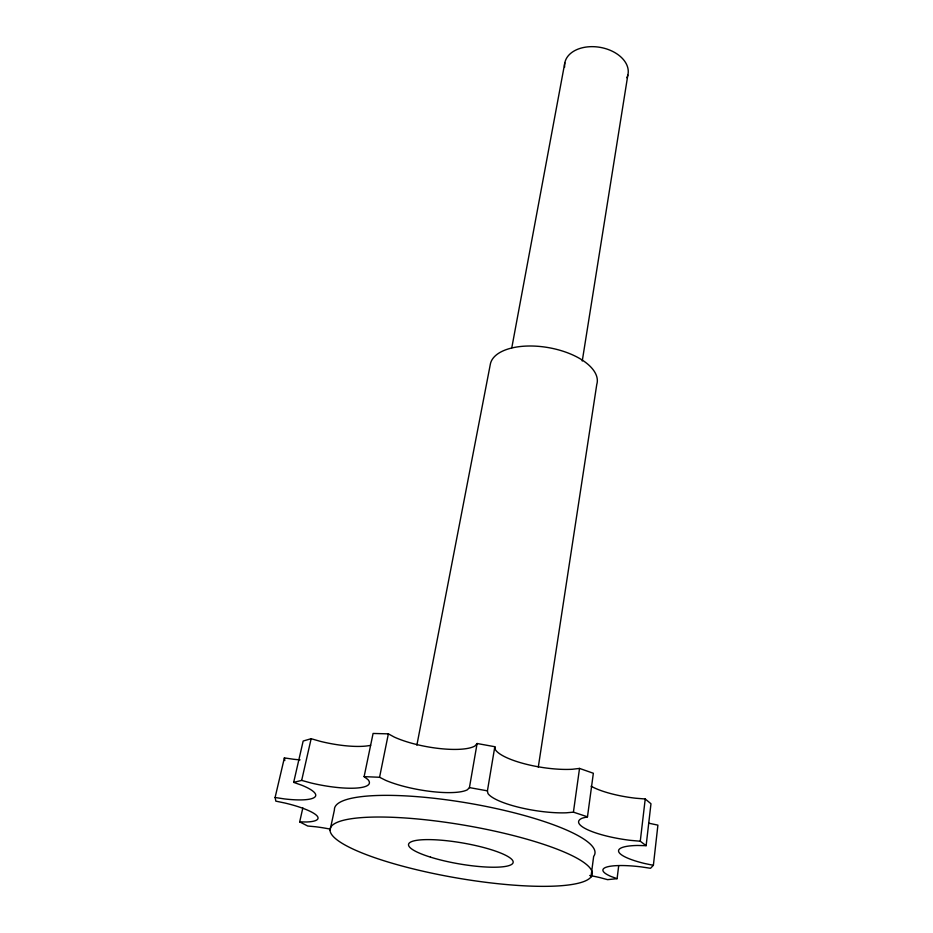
<?xml version="1.0" encoding="UTF-8"?>
<svg xmlns="http://www.w3.org/2000/svg" width="933" height="933" viewBox="0 0 933 933"><rect width="100%" height="100%" fill="white"/><g stroke="black" fill="none" stroke-linecap="round" stroke-linejoin="round"><path stroke-width="1.4" d="M618.672 865.929L617.098 878.664L611.01 876.46A42.836 8.677 8.5 0 1 606.637 867.072A42.836 8.677 8.5 0 1 641.298 866.897L650.534 868.285L653.38 865.323L657.905 825.134L649.123 823.268M653.38 865.323L644.481 863.457A45.589 9.796 8.3 0 1 637.461 845.473L646.126 845.671L650.977 803.745L645.228 798.986L635.723 798.228A47.49 12.071 8.4 0 1 591.114 786.204M646.126 845.671L640.271 841.228L645.228 798.986M590.951 877.032A132.999 26.637 9.8 0 0 412.398 818.533A132.999 26.637 9.8 0 0 380.104 859.503A132.999 26.637 9.8 0 0 590.951 877.032L593.668 856.366A132.148 28.107 9.8 0 0 473.346 804.013A132.148 28.107 9.8 0 0 334.422 809.902L330.025 830.358M640.271 841.228L630.638 840.376A48.131 11.009 8.5 0 1 582.309 818.148L587.475 816.818L593.353 773.259L579.533 768.419L572.361 769.27A49.006 13.004 9.2 0 1 495.295 749.572L494.817 746.715L477.101 743.508L475.025 745.91A49.087 13.062 10.3 0 1 394.344 737.105L388.373 733.863L373.083 733.455L364.115 776.641L367.94 779.591A48.376 11.138 11 0 1 310.887 782.939L301.674 780.408L293.673 782.379L303.167 741.024L311.144 738.714L320.217 741.315A47.711 12.211 11.2 0 0 370.669 745.304M494.817 746.715L487.423 790.846L487.947 793.47A49.694 11.872 9.2 0 0 566.179 812.806L573.422 812.153L579.533 768.419M538.294 767.101L596.77 384.454A54.219 26.439 9.8 0 0 549.805 347.869A54.219 26.439 9.8 0 0 490.291 364.465L416.876 745.175M582.25 361.013L627.839 75.072M364.115 776.641L379.568 777.271L385.667 780.338A49.787 11.919 10.2 0 0 467.386 789.761L469.439 787.604L477.101 743.508M511.797 347.764L564.815 62.884M379.568 777.271L388.373 733.863M330.305 829.134A40.842 7.954 10.7 0 0 315.669 826.766L307.68 826.02L299.691 821.88L302.84 807.896M301.674 780.408L311.144 738.714M299.691 821.88L306.525 821.985A43.128 8.794 11.2 0 0 316.205 815.069A43.128 8.794 11.2 0 0 285.043 803.056L275.841 801.144L275.095 797.505L284.378 757.911L293.452 759.24A45.309 10.904 11.5 0 0 300.041 759.847M617.098 878.664L607.57 879.656L600.071 877.638A40.632 7.884 8.9 0 0 589.738 875.492M275.095 797.505L284.273 798.893A45.904 9.936 11.3 0 0 301.616 785.178L293.673 782.379M469.439 787.604L487.423 790.846M573.422 812.153L587.475 816.818M284.378 757.911L284.81 760.547M564.64 67.118A32.119 21.552 9.8 0 1 599.977 47.326A32.119 21.552 9.8 0 1 626.894 77.742M430.486 857.147A53.064 10.601 9.8 0 0 512.928 863.072A53.064 10.601 9.8 0 0 439.128 840.038A53.064 10.601 9.8 0 0 430.486 857.147"/></g></svg>
